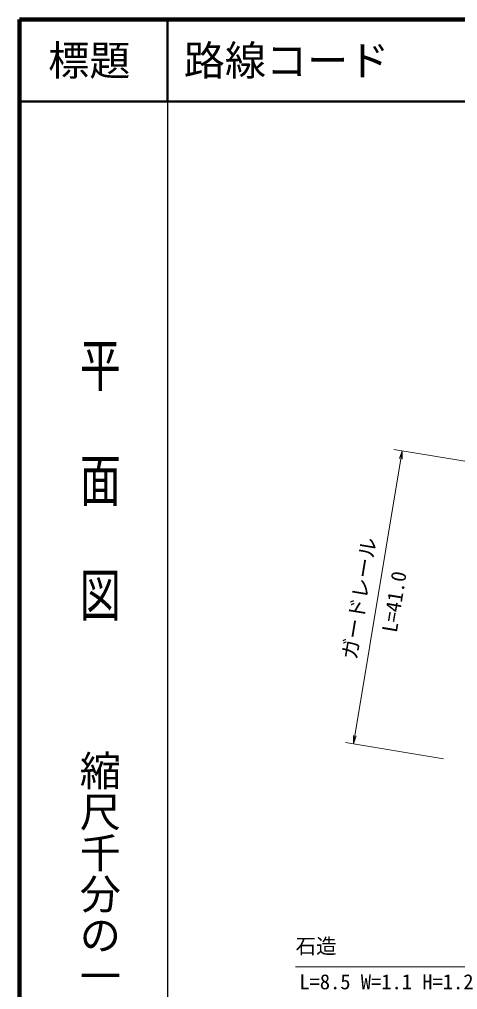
# Model space of a CAD drawing. Units: millimetres at full size, sheet at 1:1000; details may follow other scales. Extents: x 40000 to 680000, y 20000 to 380000.
# Drawn here: x 40000 to 93309, y 261832 to 380000 of the extents above; entities that cross this region are included whole.
import ezdxf
from ezdxf.enums import TextEntityAlignment as Align

# ---------------------------------------------------------------- set-up
doc = ezdxf.new("R2010")
doc.units = ezdxf.units.MM
doc.header["$LTSCALE"] = 1000
for name, color, linetype, lineweight in [('M-STR-HTXT', 7, 'Continuous', 13), ('M-TTL', 2, 'Continuous', 140), ('M-TTL-BAND', 7, 'Continuous', 25), ('M-TTL-LINE', 7, 'Continuous', 50)]:
    doc.layers.add(name, color=color, linetype=linetype, lineweight=lineweight)
doc.layers.add('M-TTL-TXT', color=7, linetype='Continuous')
doc.styles.add('@ＭＳ ゴシック', font='')
doc.styles.add('ＭＳ ゴシック', font='')
doc.styles.get('@ＭＳ ゴシック').set_extended_font_data('@MS Gothic')
doc.styles.get('ＭＳ ゴシック').set_extended_font_data('MS Gothic')

# ---------------------------------------------------------------- blocks, each defined once
blk = doc.blocks.new('open_arrow')
at = {"color": 0, "linetype": 'Continuous', "lineweight": -2}
blk.add_lwpolyline([(7.5, 1.25), (0, 0), (7.5, -1.25)], dxfattribs=at)

msp = doc.modelspace()

# ---------------------------------------------------------------- linework, layer by layer
at = {"layer": 'M-STR-HTXT'}
for p, q in [((80650, 291764), (86558, 327463)), ((97503, 325652), (85571, 327626)), ((91596, 289953), (79664, 291927)), ((73595, 264602), (96059, 264602))]:
    msp.add_line(p, q, dxfattribs=at)
at = {"layer": 'M-TTL'}
for p, q in [((40000, 380000), (40000, 20000)), ((680000, 380000), (40000, 380000))]:
    msp.add_line(p, q, dxfattribs=at)
at = {"layer": 'M-TTL-BAND'}
msp.add_line((58000, 370000), (58000, 20000), dxfattribs=at)
at = {"layer": 'M-TTL-LINE'}
for p, q in [((58000, 380000), (58000, 370000)), ((40000, 370000), (680000, 370000))]:
    msp.add_line(p, q, dxfattribs=at)

# ---------------------------------------------------------------- block references
at = {"layer": 'M-STR-HTXT', "xscale": 133, "yscale": 133}
for p, rotation in [((86558, 327463), 260.6), ((80650, 291764), 80.6)]:
    msp.add_blockref('open_arrow', p, dxfattribs=dict(at, rotation=rotation))

# ---------------------------------------------------------------- texts
at = {"layer": 'M-STR-HTXT', "style": 'ＭＳ ゴシック'}
msp.add_text('ガードレール', height=1833, rotation=80.604, dxfattribs=at).set_placement((81332, 309480), align=Align.MIDDLE_CENTER)
msp.add_text('L=41.0', height=1833, rotation=80.604, dxfattribs=at).set_placement((87060, 308832), align=Align.BOTTOM_CENTER)
for s, p in [('石造', (73595, 265669)), ('L=8.5 W=1.1 H=1.2', (74053, 261320))]:
    msp.add_text(s, height=1833, dxfattribs=at).set_placement(p, align=Align.BOTTOM_LEFT)
at = {"layer": 'M-TTL-BAND', "style": '@ＭＳ ゴシック', "width": 1.4}
msp.add_text('平  面  図', height=3666, rotation=270, dxfattribs=at).set_placement((49777, 306475), align=Align.MIDDLE_RIGHT)
at = {"layer": 'M-TTL-BAND', "style": '@ＭＳ ゴシック'}
msp.add_text('縮尺千分の一', height=3666, rotation=270, dxfattribs=at).set_placement((49777, 261030), align=Align.MIDDLE_RIGHT)
at = {"layer": 'M-TTL-TXT', "style": 'ＭＳ ゴシック'}
msp.add_text('標題', height=3666, dxfattribs=at).set_placement((48500, 375000), align=Align.MIDDLE_CENTER)
msp.add_text('路線コード', height=3666, dxfattribs=at).set_placement((60000, 375000), align=Align.MIDDLE_LEFT)

doc.saveas('drawing.dxf')
